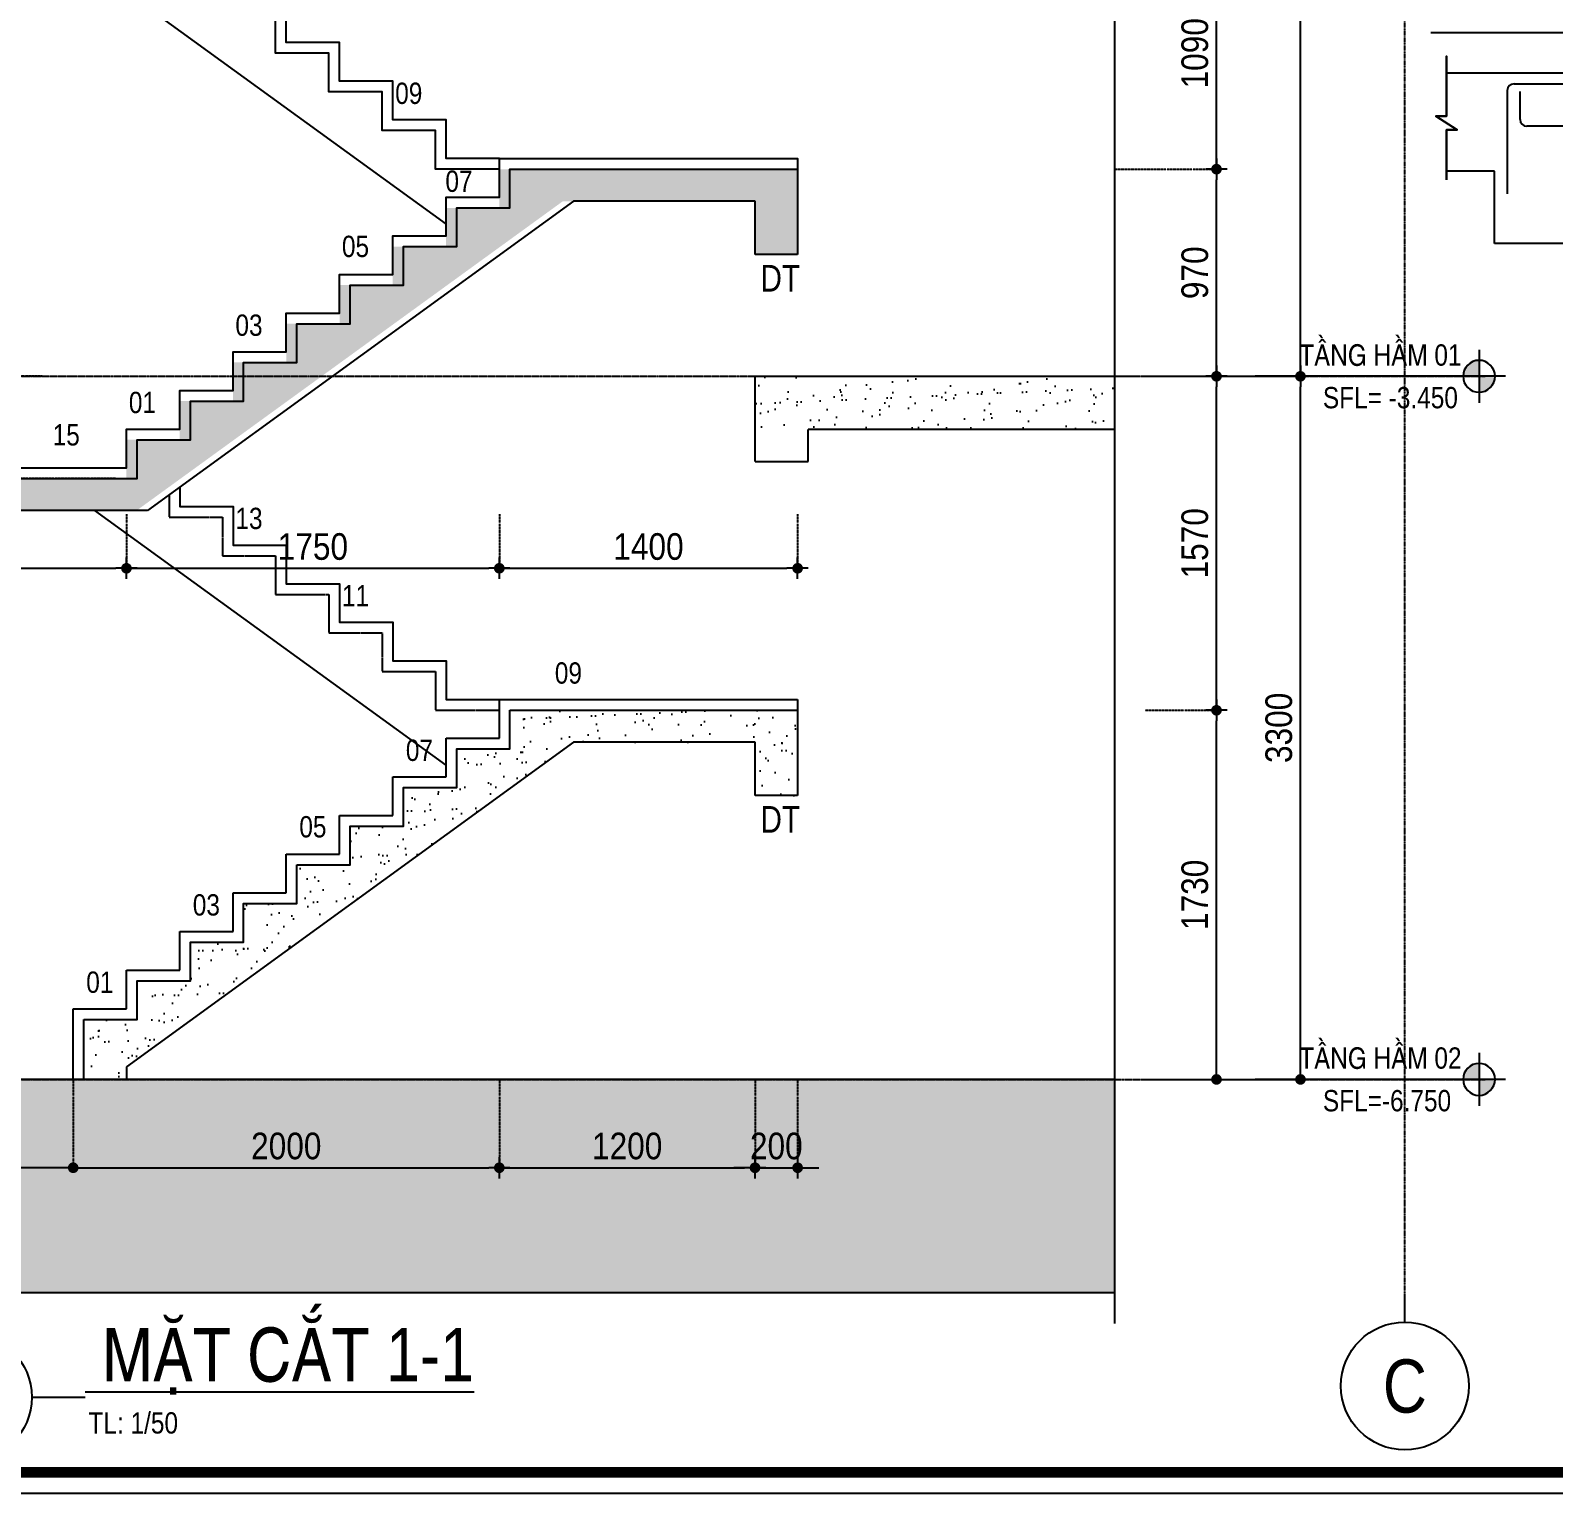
# Model space of a CAD drawing. Header units: millimetres. Extents: x 379264 to 1158416, y -283062 to 356890.
# Drawn here: x 668492 to 675640, y -30402 to -23535 of the extents above; entities that cross this region are included whole.
import ezdxf
from ezdxf.enums import TextEntityAlignment as Align

# ---------------------------------------------------------------- set-up
doc = ezdxf.new("R2010")
doc.units = ezdxf.units.MM
for name, pattern in [('BLOCK A - CHI TIET THANG 1$0$Grid A-F$0$Center101', [13, 10, -1, 1, -1]), ('CENTER', [2, 1.25, -0.25, 0.25, -0.25]), ('HIDDEN', [9.525, 6.35, -3.175]), ('HIDDEN5', [2.8375, 1.25, -1.5875])]:
    doc.linetypes.add(name, pattern=pattern)
for name, color, linetype in [('01PM. TEXT A', 3, 'Continuous'), ('02PM. TEXT B', 4, 'Continuous'), ('03PM. TEXT C', 1, 'Continuous'), ('04PM. THIN', 7, 'Continuous'), ('05PM. FRAME', 4, 'Continuous'), ('08PM. SSS X', 6, 'Continuous'), ('11PM. DIM', 2, 'Continuous'), ('12PM. GRID', 8, 'CENTER'), ('13PM. HATCH', 8, 'Continuous'), ('BLOCK A - CHI TIET THANG 1$0$Concrete Line', 6, 'Continuous'), ('BLOCK A - CHI TIET THANG 1$0$Ghi chu ban ve', 3, 'Continuous'), ('BLOCK A - CHI TIET THANG 1$0$Grid Line', 251, 'BLOCK A - CHI TIET THANG 1$0$Grid A-F$0$Center101'), ('BLOCK A - CHI TIET THANG 1$0$Ky hieu Truc', 1, 'Continuous'), ('BLOCK A - CHI TIET THANG 1$0$Number Step', 94, 'Continuous'), ('mb tang 1 TWA$0$Staircase', 30, 'Continuous')]:
    doc.layers.add(name, color=color, linetype=linetype)
doc.styles.add('[PMDC2013]STYLE', font='arial.ttf', dxfattribs={"width": 0.8})
doc.styles.add('arial', font='arial.ttf', dxfattribs={"width": 0.85})
doc.styles.add('BLOCK A - CHI TIET THANG 1$0$VNI-HelveC', font='VHELVCN_0.TTF')
doc.styles.add('BLOCK A - CHI TIET THANG 1$0$VNI-HelveCB', font='VHELVCB_0.TTF')
doc.dimstyles.new('RHE_50', dxfattribs={"dimscale": 50, "dimtxt": 2.5, "dimasz": 1, "dimexe": 0, "dimexo": 0, "dimgap": 0.75, "dimtad": 1, "dimdec": 0, "dimrnd": 10, "dimzin": 9, "dimdsep": 46, "dimtxsty": 'arial', "dimblk1": 'DOT', "dimblk2": 'DIMDOT', "dimsah": 1, "dimcen": 2, "dimdle": 3, "dimclre": 8, "dimclrt": 51, "dimadec": 0, "dimazin": 0, "dimtfac": 1, "dimtdec": 0, "dimtix": 1, "dimtmove": 2, "dimatfit": 3, "dimldrblk": 'DIMPIJL', "dimfxl": 1, "dimtvp": 1.8, "dimtolj": 1, "dimtzin": 0, "dimarcsym": 0})
pattern_1 = [(82.5, (823467.71, -230829.99), (-107.214405, 100.426047), [0, -115.824, 0, -129.54, 0, -123.825]), (52.5, (823467.7, -230830), (-56.70328, 247.41986), [0, -62.484, 0, -104.394, 0, -40.005]), (12.5, (823401.43, -230896.26), (167.48995, 168.099694), [0, -38.1, 0, -137.16, 0, -179.07]), (2.5, (823401.43, -230896.26), (114.68433, 209.26523), [0, -19.05, 0, -89.916, 0, -102.87])]

# ---------------------------------------------------------------- blocks, each defined once
blk = doc.blocks.new('CHG_XX_Khung ten')
blk.add_lwpolyline([(15, 579), (826, 579), (826, 15), (15, 15)], close=True)
at = {"color": 4, "linetype": 'Continuous', "const_width": 1}
blk.add_lwpolyline([(17, 577), (824, 577), (824, 17), (17, 17)], close=True, dxfattribs=at)
blk = doc.blocks.new('BLOCK A - CHI TIET THANG 1$0$HTT-Title')
at = {"lineweight": -2}
blk.add_line((6, 0), (11, 0), dxfattribs=at)
at = {"linetype": 'ByBlock', "lineweight": -2}
blk.add_circle((0, 0), 6, dxfattribs=at)
at = {"linetype": 'ByBlock', "lineweight": -2, "style": 'BLOCK A - CHI TIET THANG 1$0$VNI-HelveCB'}
blk.add_attdef('DWG.NAME', text='', height=5, dxfattribs=at).set_placement((11, 0), align=Align.BOTTOM_LEFT)
blk.add_attdef('NUMBER', text='', height=5, dxfattribs=at).set_placement((0, 0), align=Align.MIDDLE_CENTER)
at = {"linetype": 'ByBlock', "lineweight": -2, "style": 'BLOCK A - CHI TIET THANG 1$0$VNI-HelveC'}
blk.add_attdef('SCALE', text='', height=2, dxfattribs=at).set_placement((11.32, -1.41), align=Align.TOP_LEFT)
blk = doc.blocks.new('BLOCK A - CHI TIET THANG 1$0$Number Step')
at = {"color": 0, "linetype": 'ByBlock', "lineweight": -2, "style": 'BLOCK A - CHI TIET THANG 1$0$VNI-HelveCB'}
blk.add_attdef('TEXT', text='', height=2, dxfattribs=at).set_placement((0, 0), align=Align.MIDDLE)
blk = doc.blocks.new('_Dot')
at = {"color": 0, "linetype": 'ByBlock', "lineweight": -2}
blk.add_line((-0.5, 0), (-1, 0), dxfattribs=at)
at = {"color": 0, "linetype": 'ByBlock', "const_width": 0.5}
blk.add_lwpolyline([(-0.25, 0, 1), (0.25, 0, 1)], format="xyb", close=True, dxfattribs=at)
blk = doc.blocks.new('DIMDOT')
for p, q in [((1, 0), (-1, 0)), ((0, -1), (0, 1))]:
    blk.add_line(p, q)
at = {"const_width": 0.5}
blk.add_lwpolyline([(-0.25, 0, 1), (0.25, 0, 1)], format="xyb", close=True, dxfattribs=at)
blk = doc.blocks.new('*D306')
at = {"layer": '11PM. DIM', "color": 8, "linetype": 'HIDDEN5', "lineweight": -2, "transparency": 16777216}
for p, q in [((673817.1, -25158.6), (674452.5, -25158.6)), ((673817.1, -28458.6), (674452.5, -28458.6))]:
    blk.add_line(p, q, dxfattribs=at)
at = {"layer": '11PM. DIM', "color": 0, "lineweight": -2, "transparency": 16777216}
blk.add_line((674452.5, -28408.6), (674452.5, -25208.6), dxfattribs=at)
at = {"layer": 'Defpoints', "color": 0, "transparency": 16777216}
for p in [(673817.1, -25158.6), (674452.5, -25158.6), (673817.1, -28458.6)]:
    blk.add_point(p, dxfattribs=at)
at = {"layer": '11PM. DIM', "color": 0, "lineweight": -2, "transparency": 16777216, "xscale": 50, "yscale": 50, "zscale": 50}
for name, p, rotation in [('DIMDOT', (674452.5, -25158.6), 90), ('_Dot', (674452.5, -28458.6), 270)]:
    blk.add_blockref(name, p, dxfattribs=dict(at, rotation=rotation))
at = {"layer": '11PM. DIM', "color": 51, "transparency": 16777216, "insert": (674351.2, -26808.6), "char_height": 125, "attachment_point": 5, "rotation": 90, "style": 'arial'}
blk.add_mtext('\\A1;3300', dxfattribs=at)
blk = doc.blocks.new('DIMPIJL')
at = {"linetype": 'ByBlock'}
blk.add_solid([(-2.5, 0.42), (-2.5, -0.42), (0, 0)], dxfattribs=at)
blk = doc.blocks.new('*D311')
at = {"layer": '11PM. DIM', "color": 8, "linetype": 'HIDDEN5', "lineweight": -2, "transparency": 16777216}
for p, q in [((673580.5, -23098.2), (674058.4, -23098.2)), ((673580.5, -24186.6), (674058.4, -24186.6))]:
    blk.add_line(p, q, dxfattribs=at)
at = {"layer": '11PM. DIM', "color": 0, "lineweight": -2, "transparency": 16777216}
blk.add_line((674058.4, -24136.6), (674058.4, -23148.2), dxfattribs=at)
at = {"layer": 'Defpoints', "color": 0, "transparency": 16777216}
for p in [(673580.5, -23098.2), (674058.4, -23098.2), (673580.5, -24186.6)]:
    blk.add_point(p, dxfattribs=at)
at = {"layer": '11PM. DIM', "color": 0, "lineweight": -2, "transparency": 16777216, "xscale": 50, "yscale": 50, "zscale": 50}
for name, p, rotation in [('DIMDOT', (674058.4, -23098.2), 90), ('_Dot', (674058.4, -24186.6), 270)]:
    blk.add_blockref(name, p, dxfattribs=dict(at, rotation=rotation))
at = {"layer": '11PM. DIM', "color": 51, "transparency": 16777216, "insert": (673957.1, -23642.4), "char_height": 125, "attachment_point": 5, "rotation": 90, "style": 'arial'}
blk.add_mtext('\\A1;1090', dxfattribs=at)
blk = doc.blocks.new('*D312')
at = {"layer": '11PM. DIM', "color": 8, "linetype": 'HIDDEN5', "lineweight": -2, "transparency": 16777216}
for p, q in [((673580.5, -20508.6), (674452.5, -20508.6)), ((673580.5, -25158.6), (674452.5, -25158.6))]:
    blk.add_line(p, q, dxfattribs=at)
at = {"layer": '11PM. DIM', "color": 0, "lineweight": -2, "transparency": 16777216}
blk.add_line((674452.5, -25108.6), (674452.5, -20558.6), dxfattribs=at)
at = {"layer": 'Defpoints', "color": 0, "transparency": 16777216}
for p in [(673580.5, -20508.6), (674452.5, -20508.6), (673580.5, -25158.6)]:
    blk.add_point(p, dxfattribs=at)
at = {"layer": '11PM. DIM', "color": 0, "lineweight": -2, "transparency": 16777216, "xscale": 50, "yscale": 50, "zscale": 50}
for name, p, rotation in [('DIMDOT', (674452.5, -20508.6), 90), ('_Dot', (674452.5, -25158.6), 270)]:
    blk.add_blockref(name, p, dxfattribs=dict(at, rotation=rotation))
at = {"layer": '11PM. DIM', "color": 51, "transparency": 16777216, "insert": (674351.2, -22833.6), "char_height": 125, "attachment_point": 5, "rotation": 90, "style": 'arial'}
blk.add_mtext('\\A1;4650', dxfattribs=at)
blk = doc.blocks.new('*D313')
at = {"layer": '11PM. DIM', "color": 8, "linetype": 'HIDDEN5', "lineweight": -2, "transparency": 16777216}
for p, q in [((673723, -26726.1), (674058.4, -26726.1)), ((673723, -28458.6), (674058.4, -28458.6))]:
    blk.add_line(p, q, dxfattribs=at)
at = {"layer": '11PM. DIM', "color": 0, "lineweight": -2, "transparency": 16777216}
blk.add_line((674058.4, -28408.6), (674058.4, -26776.1), dxfattribs=at)
at = {"layer": 'Defpoints', "color": 0, "transparency": 16777216}
for p in [(673723, -26726.1), (674058.4, -26726.1), (673723, -28458.6)]:
    blk.add_point(p, dxfattribs=at)
at = {"layer": '11PM. DIM', "color": 0, "lineweight": -2, "transparency": 16777216, "xscale": 50, "yscale": 50, "zscale": 50}
for name, p, rotation in [('DIMDOT', (674058.4, -26726.1), 90), ('_Dot', (674058.4, -28458.6), 270)]:
    blk.add_blockref(name, p, dxfattribs=dict(at, rotation=rotation))
at = {"layer": '11PM. DIM', "color": 51, "transparency": 16777216, "insert": (673957.1, -27592.4), "char_height": 125, "attachment_point": 5, "rotation": 90, "style": 'arial'}
blk.add_mtext('\\A1;1730', dxfattribs=at)
blk = doc.blocks.new('*D314')
at = {"layer": '11PM. DIM', "color": 8, "linetype": 'HIDDEN5', "lineweight": -2, "transparency": 16777216}
for p, q in [((673723, -25158.6), (674058.4, -25158.6)), ((673723, -26726.1), (674058.4, -26726.1))]:
    blk.add_line(p, q, dxfattribs=at)
at = {"layer": '11PM. DIM', "color": 0, "lineweight": -2, "transparency": 16777216}
blk.add_line((674058.4, -26676.1), (674058.4, -25208.6), dxfattribs=at)
at = {"layer": 'Defpoints', "color": 0, "transparency": 16777216}
for p in [(673723, -25158.6), (674058.4, -25158.6), (673723, -26726.1)]:
    blk.add_point(p, dxfattribs=at)
at = {"layer": '11PM. DIM', "color": 0, "lineweight": -2, "transparency": 16777216, "xscale": 50, "yscale": 50, "zscale": 50}
for name, p, rotation in [('DIMDOT', (674058.4, -25158.6), 90), ('_Dot', (674058.4, -26726.1), 270)]:
    blk.add_blockref(name, p, dxfattribs=dict(at, rotation=rotation))
at = {"layer": '11PM. DIM', "color": 51, "transparency": 16777216, "insert": (673957.1, -25942.4), "char_height": 125, "attachment_point": 5, "rotation": 90, "style": 'arial'}
blk.add_mtext('\\A1;1570', dxfattribs=at)
blk = doc.blocks.new('BLOCK A - CHI TIET THANG 1$0$Level')
at = {"linetype": 'ByBlock'}
h = blk.add_hatch(color=0, dxfattribs=at)
h.paths.add_polyline_path([(0, 1.5), (0, 0), (1.5, 0, 0.414214)])
h.paths.add_polyline_path([(0, 0), (-1.5, 0, 0.414214), (0, -1.5)])
at = {"color": 0, "linetype": 'ByBlock'}
for p, q in [((0, 2.5), (0, -2.5)), ((-2.5, 0), (21, 0))]:
    blk.add_line(p, q, dxfattribs=at)
blk.add_circle((0, 0), 1.5, dxfattribs=at)
at = {"color": 0, "linetype": 'ByBlock', "lineweight": -2, "style": 'BLOCK A - CHI TIET THANG 1$0$VNI-HelveC'}
for tag, p in [('FLOOR', (2.5, 1)), ('LEVEL', (2.5, -3))]:
    blk.add_attdef(tag, p, '', height=2, dxfattribs=at)
blk = doc.blocks.new('*D329')
at = {"layer": '11PM. DIM', "color": 8, "linetype": 'HIDDEN5', "lineweight": -2, "transparency": 16777216}
for p, q in [((673580.5, -24186.6), (674058.4, -24186.6)), ((673580.5, -25158.6), (674058.4, -25158.6))]:
    blk.add_line(p, q, dxfattribs=at)
at = {"layer": '11PM. DIM', "color": 0, "lineweight": -2, "transparency": 16777216}
blk.add_line((674058.4, -25108.6), (674058.4, -24236.6), dxfattribs=at)
at = {"layer": 'Defpoints', "color": 0, "transparency": 16777216}
for p in [(673580.5, -24186.6), (674058.4, -24186.6), (673580.5, -25158.6)]:
    blk.add_point(p, dxfattribs=at)
at = {"layer": '11PM. DIM', "color": 0, "lineweight": -2, "transparency": 16777216, "xscale": 50, "yscale": 50, "zscale": 50}
for name, p, rotation in [('DIMDOT', (674058.4, -24186.6), 90), ('_Dot', (674058.4, -25158.6), 270)]:
    blk.add_blockref(name, p, dxfattribs=dict(at, rotation=rotation))
at = {"layer": '11PM. DIM', "color": 51, "transparency": 16777216, "insert": (673957.1, -24672.6), "char_height": 125, "attachment_point": 5, "rotation": 90, "style": 'arial'}
blk.add_mtext('\\A1;970', dxfattribs=at)
blk = doc.blocks.new('*D396')
at = {"layer": '11PM. DIM', "color": 8, "linetype": 'HIDDEN5', "lineweight": -2, "transparency": 16777216}
for p, q in [((668692.5, -28458.6), (668692.5, -28873.2)), ((670692.5, -28458.6), (670692.5, -28873.2))]:
    blk.add_line(p, q, dxfattribs=at)
at = {"layer": '11PM. DIM', "color": 0, "lineweight": -2, "transparency": 16777216}
blk.add_line((668742.5, -28873.2), (670642.5, -28873.2), dxfattribs=at)
at = {"layer": 'Defpoints', "color": 0, "transparency": 16777216}
for p in [(668692.5, -28458.6), (670692.5, -28458.6), (670692.5, -28873.2)]:
    blk.add_point(p, dxfattribs=at)
at = {"layer": '11PM. DIM', "color": 0, "lineweight": -2, "transparency": 16777216, "xscale": 50, "yscale": 50, "zscale": 50, "rotation": 180}
blk.add_blockref('_Dot', (668692.5, -28873.2), dxfattribs=at)
at = {"layer": '11PM. DIM', "color": 0, "lineweight": -2, "transparency": 16777216, "xscale": 50, "yscale": 50, "zscale": 50}
blk.add_blockref('DIMDOT', (670692.5, -28873.2), dxfattribs=at)
at = {"layer": '11PM. DIM', "color": 51, "transparency": 16777216, "insert": (669692.5, -28771.9), "char_height": 125, "attachment_point": 5, "style": 'arial'}
blk.add_mtext('\\A1;2000', dxfattribs=at)
blk = doc.blocks.new('*D397')
at = {"layer": '11PM. DIM', "color": 8, "linetype": 'HIDDEN5', "lineweight": -2, "transparency": 16777216}
for p, q in [((670692.5, -28458.6), (670692.5, -28873.2)), ((671892.5, -28458.6), (671892.5, -28873.2))]:
    blk.add_line(p, q, dxfattribs=at)
at = {"layer": '11PM. DIM', "color": 0, "lineweight": -2, "transparency": 16777216}
blk.add_line((670742.5, -28873.2), (671842.5, -28873.2), dxfattribs=at)
at = {"layer": 'Defpoints', "color": 0, "transparency": 16777216}
for p in [(670692.5, -28458.6), (671892.5, -28458.6), (671892.5, -28873.2)]:
    blk.add_point(p, dxfattribs=at)
at = {"layer": '11PM. DIM', "color": 0, "lineweight": -2, "transparency": 16777216, "xscale": 50, "yscale": 50, "zscale": 50, "rotation": 180}
blk.add_blockref('_Dot', (670692.5, -28873.2), dxfattribs=at)
at = {"layer": '11PM. DIM', "color": 0, "lineweight": -2, "transparency": 16777216, "xscale": 50, "yscale": 50, "zscale": 50}
blk.add_blockref('DIMDOT', (671892.5, -28873.2), dxfattribs=at)
at = {"layer": '11PM. DIM', "color": 51, "transparency": 16777216, "insert": (671292.5, -28771.9), "char_height": 125, "attachment_point": 5, "style": 'arial'}
blk.add_mtext('\\A1;1200', dxfattribs=at)
blk = doc.blocks.new('*D398')
at = {"layer": '11PM. DIM', "color": 8, "linetype": 'HIDDEN5', "lineweight": -2, "transparency": 16777216}
for p, q in [((664492.5, -28458.6), (664492.5, -28873.2)), ((668692.5, -28458.6), (668692.5, -28873.2))]:
    blk.add_line(p, q, dxfattribs=at)
at = {"layer": '11PM. DIM', "color": 0, "lineweight": -2, "transparency": 16777216}
blk.add_line((668642.5, -28873.2), (664542.5, -28873.2), dxfattribs=at)
at = {"layer": 'Defpoints', "color": 0, "transparency": 16777216}
for p in [(664492.5, -28458.6), (668692.5, -28458.6), (664492.5, -28873.2)]:
    blk.add_point(p, dxfattribs=at)
at = {"layer": '11PM. DIM', "color": 0, "lineweight": -2, "transparency": 16777216, "xscale": 50, "yscale": 50, "zscale": 50, "rotation": 180}
blk.add_blockref('DIMDOT', (664492.5, -28873.2), dxfattribs=at)
at = {"layer": '11PM. DIM', "color": 0, "lineweight": -2, "transparency": 16777216, "xscale": 50, "yscale": 50, "zscale": 50}
blk.add_blockref('_Dot', (668692.5, -28873.2), dxfattribs=at)
at = {"layer": '11PM. DIM', "color": 51, "transparency": 16777216, "insert": (666592.5, -28771.9), "char_height": 125, "attachment_point": 5, "style": 'arial'}
blk.add_mtext('\\A1;4200', dxfattribs=at)
blk = doc.blocks.new('*D400')
at = {"layer": '11PM. DIM', "color": 8, "linetype": 'HIDDEN5', "lineweight": -2, "transparency": 16777216}
for p, q in [((667542.5, -25806.1), (667542.5, -26059.7)), ((668942.5, -25806.1), (668942.5, -26059.7))]:
    blk.add_line(p, q, dxfattribs=at)
at = {"layer": '11PM. DIM', "color": 0, "lineweight": -2, "transparency": 16777216}
blk.add_line((667592.5, -26059.7), (668892.5, -26059.7), dxfattribs=at)
at = {"layer": 'Defpoints', "color": 0, "transparency": 16777216}
for p in [(667542.5, -25806.1), (668942.5, -25806.1), (668942.5, -26059.7)]:
    blk.add_point(p, dxfattribs=at)
at = {"layer": '11PM. DIM', "color": 0, "lineweight": -2, "transparency": 16777216, "xscale": 50, "yscale": 50, "zscale": 50}
blk.add_blockref('DIMDOT', (668942.5, -26059.7), dxfattribs=at)
at = {"layer": '11PM. DIM', "color": 0, "lineweight": -2, "transparency": 16777216, "xscale": 50, "yscale": 50, "zscale": 50, "rotation": 180}
blk.add_blockref('_Dot', (667542.5, -26059.7), dxfattribs=at)
at = {"layer": '11PM. DIM', "color": 51, "transparency": 16777216, "insert": (668242.5, -25958.3), "char_height": 125, "attachment_point": 5, "style": 'arial'}
blk.add_mtext('\\A1;1400', dxfattribs=at)
blk = doc.blocks.new('*D401')
at = {"layer": '11PM. DIM', "color": 8, "linetype": 'HIDDEN5', "lineweight": -2, "transparency": 16777216}
for p, q in [((668942.5, -25806.1), (668942.5, -26059.7)), ((670692.5, -25806.1), (670692.5, -26059.7))]:
    blk.add_line(p, q, dxfattribs=at)
at = {"layer": '11PM. DIM', "color": 0, "lineweight": -2, "transparency": 16777216}
blk.add_line((668992.5, -26059.7), (670642.5, -26059.7), dxfattribs=at)
at = {"layer": 'Defpoints', "color": 0, "transparency": 16777216}
for p in [(668942.5, -25806.1), (670692.5, -25806.1), (670692.5, -26059.7)]:
    blk.add_point(p, dxfattribs=at)
at = {"layer": '11PM. DIM', "color": 0, "lineweight": -2, "transparency": 16777216, "xscale": 50, "yscale": 50, "zscale": 50}
blk.add_blockref('DIMDOT', (670692.5, -26059.7), dxfattribs=at)
at = {"layer": '11PM. DIM', "color": 0, "lineweight": -2, "transparency": 16777216, "xscale": 50, "yscale": 50, "zscale": 50, "rotation": 180}
blk.add_blockref('_Dot', (668942.5, -26059.7), dxfattribs=at)
at = {"layer": '11PM. DIM', "color": 51, "transparency": 16777216, "insert": (669817.5, -25958.3), "char_height": 125, "attachment_point": 5, "style": 'arial'}
blk.add_mtext('\\A1;1750', dxfattribs=at)
blk = doc.blocks.new('*D402')
at = {"layer": '11PM. DIM', "color": 8, "linetype": 'HIDDEN5', "lineweight": -2, "transparency": 16777216}
for p, q in [((670692.5, -25806.1), (670692.5, -26059.7)), ((672092.5, -25806.1), (672092.5, -26059.7))]:
    blk.add_line(p, q, dxfattribs=at)
at = {"layer": '11PM. DIM', "color": 0, "lineweight": -2, "transparency": 16777216}
blk.add_line((670742.5, -26059.7), (672042.5, -26059.7), dxfattribs=at)
at = {"layer": 'Defpoints', "color": 0, "transparency": 16777216}
for p in [(670692.5, -25806.1), (672092.5, -25806.1), (672092.5, -26059.7)]:
    blk.add_point(p, dxfattribs=at)
at = {"layer": '11PM. DIM', "color": 0, "lineweight": -2, "transparency": 16777216, "xscale": 50, "yscale": 50, "zscale": 50}
blk.add_blockref('DIMDOT', (672092.5, -26059.7), dxfattribs=at)
at = {"layer": '11PM. DIM', "color": 0, "lineweight": -2, "transparency": 16777216, "xscale": 50, "yscale": 50, "zscale": 50, "rotation": 180}
blk.add_blockref('_Dot', (670692.5, -26059.7), dxfattribs=at)
at = {"layer": '11PM. DIM', "color": 51, "transparency": 16777216, "insert": (671392.5, -25958.3), "char_height": 125, "attachment_point": 5, "style": 'arial'}
blk.add_mtext('\\A1;1400', dxfattribs=at)
blk = doc.blocks.new('*U1034')
at = {"layer": '04PM. THIN'}
for p, q in [((0, 0), (0, 950)), ((-300, 475), (2100, 475)), ((0, 150), (300, 150)), ((300, 150), (0, 0))]:
    blk.add_line(p, q, dxfattribs=at)
at = {"layer": '04PM. THIN', "linetype": 'ByBlock'}
blk.add_line((-475, 0), (475, 0), dxfattribs=at)
at = {"layer": '04PM. THIN'}
blk.add_solid([(0, 0), (0, 150), (-300, 150)], dxfattribs=at)
blk = doc.blocks.new('A$C77DB674E')
at = {"layer": '04PM. THIN'}
blk.add_lwpolyline([(-1815.6, 747.8), (-1815.6, 747.8), (-1815.6, 1331), (-1688.3, 1332), (-1939, 1491.7), (-1815.6, 1491.7), (-1815.6, 2197.8), (-1815.6, 2197.8), (-1815.6, 1491.4), (-1939, 1491.7), (-1688.3, 1332), (-1815.6, 1331.5)], close=True, dxfattribs=at)
at = {"layer": '05PM. FRAME', "ltscale": 0.25}
for p, q in [((0, 1997.9), (-1815.6, 1997.9)), ((-1252.7, 0), (-1252.7, 847.9)), ((0, 0), (-1252.7, 0))]:
    blk.add_line(p, q, dxfattribs=at)
blk.add_lwpolyline([(-1252.7, 847.9), (-1815.6, 847.9)], dxfattribs=at)
at = {"layer": '08PM. SSS X', "ltscale": 400}
for p, q in [((-1102.7, 1792.7), (-1102.7, 579.9)), ((-1022.7, 1872.7), (6599, 1874.6)), ((-952.7, 1454.3), (-952.7, 1783.9)), ((6113.2, 1374.3), (-872.7, 1374.3))]:
    blk.add_line(p, q, dxfattribs=at)
for centre, start, end in [((-1022.7, 1792.7), 90.01477, 180), ((-872.7, 1454.3), 180, 270)]:
    blk.add_arc(centre, 80, start, end, dxfattribs=at)
at = {"layer": '02PM. TEXT B', "ltscale": 500, "xscale": -1}
blk.add_blockref('*U1034', (99.9, 1997.9), dxfattribs=at)
blk = doc.blocks.new('*D420')
at = {"layer": '11PM. DIM', "color": 8, "linetype": 'HIDDEN5', "lineweight": -2, "transparency": 16777216}
for p, q in [((668547, -25158.6), (668216.4, -25158.6)), ((668896.2, -25637.7), (668216.4, -25637.7))]:
    blk.add_line(p, q, dxfattribs=at)
at = {"layer": '11PM. DIM', "color": 0, "lineweight": -2, "transparency": 16777216}
blk.add_line((668216.4, -25208.6), (668216.4, -25587.7), dxfattribs=at)
at = {"layer": 'Defpoints', "color": 0, "transparency": 16777216}
for p in [(668547, -25158.6), (668216.4, -25637.7), (668896.2, -25637.7)]:
    blk.add_point(p, dxfattribs=at)
at = {"layer": '11PM. DIM', "color": 0, "lineweight": -2, "transparency": 16777216, "xscale": 50, "yscale": 50, "zscale": 50}
for name, p, rotation in [('_Dot', (668216.4, -25158.6), 90), ('DIMDOT', (668216.4, -25637.7), 270)]:
    blk.add_blockref(name, p, dxfattribs=dict(at, rotation=rotation))
at = {"layer": '11PM. DIM', "color": 51, "transparency": 16777216, "insert": (668115.1, -25398.2), "char_height": 125, "attachment_point": 5, "rotation": 90, "style": 'arial'}
blk.add_mtext('\\A1;480', dxfattribs=at)
blk = doc.blocks.new('*D455')
at = {"layer": '11PM. DIM', "color": 8, "linetype": 'HIDDEN5', "lineweight": -2, "transparency": 16777216}
for p, q in [((671892.5, -28458.6), (671892.5, -28873.2)), ((672092.5, -28458.6), (672092.5, -28873.2))]:
    blk.add_line(p, q, dxfattribs=at)
at = {"layer": '11PM. DIM', "color": 0, "lineweight": -2, "transparency": 16777216}
for p, q in [((671842.5, -28873.2), (671792.5, -28873.2)), ((671892.5, -28873.2), (672092.5, -28873.2)), ((672142.5, -28873.2), (672192.5, -28873.2))]:
    blk.add_line(p, q, dxfattribs=at)
at = {"layer": 'Defpoints', "color": 0, "transparency": 16777216}
for p in [(671892.5, -28458.6), (672092.5, -28458.6), (672092.5, -28873.2)]:
    blk.add_point(p, dxfattribs=at)
at = {"layer": '11PM. DIM', "color": 0, "lineweight": -2, "transparency": 16777216, "xscale": 50, "yscale": 50, "zscale": 50}
blk.add_blockref('_Dot', (671892.5, -28873.2), dxfattribs=at)
at = {"layer": '11PM. DIM', "color": 0, "lineweight": -2, "transparency": 16777216, "xscale": 50, "yscale": 50, "zscale": 50, "rotation": 180}
blk.add_blockref('DIMDOT', (672092.5, -28873.2), dxfattribs=at)
at = {"layer": '11PM. DIM', "color": 51, "transparency": 16777216, "insert": (671992.5, -28771.9), "char_height": 125, "attachment_point": 5, "style": 'arial'}
blk.add_mtext('\\A1;200', dxfattribs=at)
blk = doc.blocks.new('BLOCK A - CHI TIET THANG 1$0$HTT-Grid')
at = {"layer": '05PM. FRAME', "linetype": 'ByBlock', "lineweight": -2}
blk.add_line((0, -2.5), (0, 0), dxfattribs=at)
blk.add_circle((0, -8.5), 6, dxfattribs=at)
at = {"layer": '03PM. TEXT C', "linetype": 'ByBlock', "lineweight": -2, "style": '[PMDC2013]STYLE', "width": 0.8}
blk.add_attdef('GRID', text='', height=5, dxfattribs=at).set_placement((0, -8.5), align=Align.MIDDLE)

msp = doc.modelspace()

# ---------------------------------------------------------------- block references
at = {"layer": '04PM. THIN', "xscale": 50, "yscale": 50, "zscale": 50}
msp.add_blockref('CHG_XX_Khung ten', (651829.92, -31152.33), dxfattribs=at)

# ---------------------------------------------------------------- next in the draw order: hatches: boundary and pattern name
at = {"layer": '13PM. HATCH'}
h = msp.add_hatch(dxfattribs=at)
h.set_pattern_fill('AR-SAND', color=256, scale=3, angle=45, style=0)
h.set_pattern_definition(pattern_1)
h.paths.add_polyline_path([(670990.64, -24336.95), (671892.5, -24336.95), (671892.5, -24586.55), (672092.5, -24586.55), (672092.5, -24186.55), (671892.5, -24186.55), (670692.5, -24186.55), (670692.5, -24367.95), (670442.5, -24367.95), (670442.5, -24549.34), (670192.5, -24549.34), (670192.5, -24730.74), (669942.5, -24730.74), (669942.5, -24912.13), (669692.5, -24912.13), (669692.5, -25093.53), (669442.5, -25093.53), (669442.5, -25274.92), (669192.5, -25274.92), (669192.5, -25456.32), (668942.5, -25456.32), (668942.5, -25637.71), (667542.5, -25637.71), (667542.5, -25456.32), (667292.5, -25456.32), (667292.5, -25274.92), (667042.5, -25274.92), (667042.5, -25158.64), (665942.5, -25158.64), (665062.76, -25158.64), (665062.76, -25408.64), (665742.5, -25408.64), (665842.8, -25408.64), (666742.5, -25408.64), (666742.5, -25558.64), (667117.73, -25558.64), (667443.82, -25787.71), (668991.18, -25787.71)])
h = msp.add_hatch(dxfattribs=at)
h.set_pattern_fill('AR-SAND', color=256, scale=3, angle=45, style=0)
h.set_pattern_definition(pattern_1)
h.paths.add_polyline_path([(673580.54, -25408.64), (673580.54, -25158.64), (671892.5, -25158.64), (671892.5, -25408.64)])
h = msp.add_hatch(dxfattribs=at)
h.set_pattern_fill('AR-SAND', color=256, scale=3, angle=45, style=0)
h.set_pattern_definition([(82.5, (823517.71, -230829.99), (-107.214405, 100.426047), [0, -115.824, 0, -129.54, 0, -123.825]), (52.5, (823517.7, -230830), (-56.70328, 247.41986), [0, -62.484, 0, -104.394, 0, -40.005]), (12.5, (823451.43, -230896.26), (167.48995, 168.099694), [0, -38.1, 0, -137.16, 0, -179.07]), (2.5, (823451.43, -230896.26), (114.68433, 209.26523), [0, -19.05, 0, -89.916, 0, -102.87])])
h.paths.add_polyline_path([(668942.5, -28398.85), (671040.64, -26876.48), (671942.5, -26876.48), (671942.5, -26726.09), (670742.5, -26726.09), (670742.5, -26907.48), (670492.5, -26907.48), (670492.5, -27088.88), (670242.5, -27088.88), (670242.5, -27270.27), (669992.5, -27270.27), (669992.5, -27451.67), (669742.5, -27451.67), (669742.5, -27633.06), (669492.5, -27633.06), (669492.5, -27814.46), (669242.5, -27814.46), (669242.5, -27995.85), (668992.5, -27995.85), (668992.5, -28177.25), (668742.5, -28177.25), (668742.5, -28458.64), (668942.5, -28458.64)])
h = msp.add_hatch(dxfattribs=at)
h.set_pattern_fill('AR-SAND', color=256, scale=3, angle=45, style=0)
h.set_pattern_definition(pattern_1)
h.paths.add_polyline_path([(671892.5, -26726.09), (671892.5, -27126.09), (672092.5, -27126.09), (672092.5, -26726.09)])
h = msp.add_hatch(dxfattribs=at)
h.set_pattern_fill('AR-SAND', color=256, scale=3, angle=45, style=0)
h.set_pattern_definition(pattern_1)
h.paths.add_polyline_path([(673580.54, -28458.64), (665062.76, -28458.64), (665062.76, -29458.64), (673580.54, -29458.64)])

# ---------------------------------------------------------------- next in the draw order: linework, layer by layer
at = {"layer": '12PM. GRID', "ltscale": 3}
msp.add_line((674942.5, -29472.52), (674942.5, -5867.99), dxfattribs=at)
at = {"layer": '13PM. HATCH'}
for p, q in [((670442.5, -26983.97), (668793.81, -25787.71)), ((670692.5, -26857.48), (670692.5, -26676.09)), ((670692.5, -26676.09), (672092.5, -26676.09)), ((672092.5, -26676.09), (672092.5, -26726.09)), ((670442.5, -27038.88), (670442.5, -26857.48)), ((670442.5, -26857.48), (670692.5, -26857.48)), ((670192.5, -27220.27), (670192.5, -27038.88)), ((670192.5, -27038.88), (670442.5, -27038.88)), ((669942.5, -27401.67), (669942.5, -27220.27)), ((669942.5, -27220.27), (670192.5, -27220.27)), ((669692.5, -27583.06), (669692.5, -27401.67)), ((669692.5, -27401.67), (669942.5, -27401.67)), ((669442.5, -27764.46), (669442.5, -27583.06)), ((669442.5, -27583.06), (669692.5, -27583.06)), ((669192.5, -27945.85), (669192.5, -27764.46)), ((669192.5, -27764.46), (669442.5, -27764.46)), ((668942.5, -28127.25), (668942.5, -27945.85)), ((668942.5, -27945.85), (669192.5, -27945.85)), ((668692.5, -28458.64), (668692.5, -28127.25)), ((668692.5, -28127.25), (668942.5, -28127.25))]:
    msp.add_line(p, q, dxfattribs=at)
for points in [[(670692.5, -24186.55), (670392.5, -24186.55), (670392.5, -24005.16), (670142.5, -24005.16), (670142.5, -23823.76), (669892.5, -23823.76), (669892.5, -23642.37), (669642.5, -23642.37), (669642.5, -23460.97), (669392.5, -23460.97), (669392.5, -23279.57), (669142.5, -23279.57), (669142.5, -23138.39)], [(670692.5, -24136.55), (670442.5, -24136.55), (670442.5, -23955.16), (670192.5, -23955.16), (670192.5, -23773.76), (669942.5, -23773.76), (669942.5, -23592.37), (669692.5, -23592.37), (669692.5, -23410.97), (669442.5, -23410.97), (669442.5, -23229.57), (669192.5, -23229.57), (669192.5, -23102.11)], [(668741.18, -23248.18), (668793.81, -23248.18), (670442.5, -24444.43)], [(667542.5, -25587.71), (668942.5, -25587.71), (668942.5, -25406.32), (669192.5, -25406.32), (669192.5, -25224.92), (669442.5, -25224.92), (669442.5, -25043.53), (669692.5, -25043.53), (669692.5, -24862.13), (669942.5, -24862.13), (669942.5, -24680.74), (670192.5, -24680.74), (670192.5, -24499.34), (670442.5, -24499.34), (670442.5, -24317.95), (670692.5, -24317.95), (670692.5, -24136.55), (672092.5, -24136.55), (672092.5, -24186.55)], [(669192.5, -25677.92), (669192.5, -25769.11), (669442.5, -25769.11), (669442.5, -25950.5), (669692.5, -25950.5), (669692.5, -26131.9), (669942.5, -26131.9), (669942.5, -26313.3), (670192.5, -26313.3), (670192.5, -26494.69), (670442.5, -26494.69), (670442.5, -26676.09), (670692.5, -26676.09)]]:
    msp.add_lwpolyline(points, dxfattribs=at)
at = {"layer": '13PM. HATCH', "linetype": 'HIDDEN', "ltscale": 0.5}
msp.add_lwpolyline([(669142.5, -25714.2), (669142.5, -25819.11), (669392.5, -25819.11), (669392.5, -26000.5), (669642.5, -26000.5), (669642.5, -26181.9), (669892.5, -26181.9), (669892.5, -26363.3), (670142.5, -26363.3), (670142.5, -26544.69), (670392.5, -26544.69), (670392.5, -26726.09), (670692.5, -26726.09)], dxfattribs=at)
at = {"layer": 'BLOCK A - CHI TIET THANG 1$0$Concrete Line', "color": 6}
for p, q in [((671892.5, -24186.55), (672092.5, -24186.55)), ((672092.5, -24186.55), (672092.5, -24586.55)), ((671040.64, -24336.95), (669041.18, -25787.71)), ((671892.5, -24336.95), (671040.64, -24336.95)), ((671892.5, -24586.55), (671892.5, -24336.95)), ((672092.5, -24586.55), (671892.5, -24586.55)), ((671892.5, -25558.64), (671892.5, -25408.64)), ((672142.5, -25558.64), (672142.5, -25408.64)), ((669041.18, -25787.71), (667443.82, -25787.71)), ((670742.5, -26726.09), (671892.5, -26726.09)), ((671892.5, -26726.09), (672092.5, -26726.09)), ((672092.5, -26726.09), (672092.5, -27126.09)), ((671040.64, -26876.48), (668942.5, -28398.85)), ((671892.5, -26876.48), (671040.64, -26876.48)), ((671892.5, -27126.09), (671892.5, -26876.48)), ((672092.5, -27126.09), (671892.5, -27126.09)), ((668742.5, -28458.64), (668742.5, -28177.25)), ((668942.5, -28398.85), (668942.5, -28458.64)), ((668942.5, -28458.64), (668742.5, -28458.64))]:
    msp.add_line(p, q, dxfattribs=at)
at = {"layer": 'BLOCK A - CHI TIET THANG 1$0$Concrete Line'}
for p, q in [((671892.5, -25408.64), (671892.5, -25158.64)), ((671892.5, -25158.64), (673580.54, -25158.64)), ((673580.54, -25408.64), (672142.5, -25408.64)), ((671892.5, -25558.64), (672142.5, -25558.64))]:
    msp.add_line(p, q, dxfattribs=at)
at = {"layer": 'BLOCK A - CHI TIET THANG 1$0$Concrete Line', "color": 6, "flags": 128}
for points in [[(667492.5, -25637.71), (668992.5, -25637.71), (668992.5, -25456.32), (669242.5, -25456.32), (669242.5, -25274.92), (669492.5, -25274.92), (669492.5, -25093.53), (669742.5, -25093.53), (669742.5, -24912.13), (669992.5, -24912.13), (669992.5, -24730.74), (670242.5, -24730.74), (670242.5, -24549.34), (670492.5, -24549.34), (670492.5, -24367.95), (670742.5, -24367.95), (670742.5, -24186.55), (671892.5, -24186.55)], [(669742.5, -27451.67), (669992.5, -27451.67), (669992.5, -27270.27), (670242.5, -27270.27), (670242.5, -27088.88), (670492.5, -27088.88), (670492.5, -26907.48), (670742.5, -26907.48), (670742.5, -26726.09)], [(668742.5, -28177.25), (668992.5, -28177.25), (668992.5, -27995.85), (669242.5, -27995.85), (669242.5, -27814.46), (669492.5, -27814.46), (669492.5, -27633.06), (669742.5, -27633.06), (669742.5, -27451.67)]]:
    msp.add_lwpolyline(points, dxfattribs=at)
at = {"layer": 'BLOCK A - CHI TIET THANG 1$0$Concrete Line'}
for points in [[(673580.54, -28458.64), (665062.76, -28458.64)], [(665062.76, -29458.64), (673580.54, -29458.64)]]:
    msp.add_lwpolyline(points, dxfattribs=at)
at = {"layer": 'BLOCK A - CHI TIET THANG 1$0$Grid Line'}
for p, q in [((664357.82, -25158.64), (675319.35, -25158.64)), ((664357.82, -28458.64), (675319.35, -28458.64))]:
    msp.add_line(p, q, dxfattribs=at)
at = {"layer": 'mb tang 1 TWA$0$Staircase', "flags": 128}
msp.add_lwpolyline([(673580.54, -29604.32), (673580.54, -16252.95), (673307.13, -16252.95), (673853.95, -15979.54), (673580.54, -15979.54), (673580.54, -6383.7)], dxfattribs=at)

# ---------------------------------------------------------------- next in the draw order: block references
at = {"layer": '02PM. TEXT B'}
ref = msp.add_blockref('BLOCK A - CHI TIET THANG 1$0$Level', (675290.54, -25158.64), dxfattribs=dict(at, xscale=-50, yscale=50, zscale=50))
ref.add_attrib('LEVEL', 'SFL= -3.450', dxfattribs={"layer": '0', "color": 0, "linetype": 'ByBlock', "lineweight": -2, "height": 100, "style": 'BLOCK A - CHI TIET THANG 1$0$VNI-HelveC'}).set_placement((674557.8, -25258.64), align=Align.MIDDLE_LEFT)
ref.add_attrib('FLOOR', 'TAÀNG HAÀM 01', dxfattribs={"layer": '0', "color": 0, "linetype": 'ByBlock', "lineweight": -2, "height": 100, "style": 'BLOCK A - CHI TIET THANG 1$0$VNI-HelveC'}).set_placement((674446.6, -25058.64), align=Align.MIDDLE_LEFT)
ref = msp.add_blockref('BLOCK A - CHI TIET THANG 1$0$Level', (675290.54, -28458.37), dxfattribs=dict(at, xscale=-50, yscale=50, zscale=50))
ref.add_attrib('LEVEL', 'SFL=-6.750', dxfattribs={"layer": '0', "color": 0, "linetype": 'ByBlock', "lineweight": -2, "height": 100, "style": 'BLOCK A - CHI TIET THANG 1$0$VNI-HelveC'}).set_placement((674557.8, -28558.37), align=Align.MIDDLE_LEFT)
ref.add_attrib('FLOOR', 'TAÀNG HAÀM 02', dxfattribs={"layer": '0', "color": 0, "linetype": 'ByBlock', "lineweight": -2, "height": 100, "style": 'BLOCK A - CHI TIET THANG 1$0$VNI-HelveC'}).set_placement((674446.6, -28358.37), align=Align.MIDDLE_LEFT)
at = {"layer": '11PM. DIM', "xscale": 0.4, "yscale": 0.4, "zscale": 0.4}
msp.add_blockref('A$C77DB674E', (675863.97, -24534.86), dxfattribs=at)
at = {"layer": 'BLOCK A - CHI TIET THANG 1$0$Ghi chu ban ve'}
ref = msp.add_blockref('BLOCK A - CHI TIET THANG 1$0$HTT-Title', (668198.43, -29950.07), dxfattribs=dict(at, xscale=50, yscale=50, zscale=50))
ref.add_attrib('NUMBER', '7', dxfattribs={"layer": '0', "color": 0, "linetype": 'ByBlock', "lineweight": -2, "height": 250, "style": 'BLOCK A - CHI TIET THANG 1$0$VNI-HelveCB'}).set_placement((668198.43, -29950.07), align=Align.MIDDLE_CENTER)
ref.add_attrib('DWG.NAME', '%%U MAËT CAÉT 1-1', dxfattribs={"layer": '0', "color": 3, "linetype": 'ByBlock', "lineweight": -2, "height": 250, "style": 'BLOCK A - CHI TIET THANG 1$0$VNI-HelveCB'}).set_placement((668748.43, -29950.07), align=Align.BOTTOM_LEFT)
ref.add_attrib('SCALE', 'TL: 1/50', dxfattribs={"layer": '0', "color": 0, "linetype": 'ByBlock', "lineweight": -2, "height": 100, "style": 'BLOCK A - CHI TIET THANG 1$0$VNI-HelveC'}).set_placement((668764.2, -30020.75), align=Align.TOP_LEFT)
at = {"layer": 'BLOCK A - CHI TIET THANG 1$0$Ky hieu Truc'}
ref = msp.add_blockref('BLOCK A - CHI TIET THANG 1$0$HTT-Grid', (674942.5, -29472.52), dxfattribs=dict(at, xscale=50, yscale=50, zscale=50))
ref.add_attrib('GRID', 'C', dxfattribs={"layer": '0', "linetype": 'ByBlock', "lineweight": -2, "height": 250, "style": 'BLOCK A - CHI TIET THANG 1$0$VNI-HelveC'}).set_placement((674942.5, -29897.52), align=Align.MIDDLE)
at = {"layer": 'BLOCK A - CHI TIET THANG 1$0$Number Step'}
ref = msp.add_blockref('BLOCK A - CHI TIET THANG 1$0$Number Step', (670267.5, -23830.16), dxfattribs=dict(at, xscale=-50, yscale=50, zscale=50))
ref.add_attrib('TEXT', '09', dxfattribs={"layer": '0', "color": 0, "linetype": 'ByBlock', "lineweight": -2, "height": 100, "style": 'BLOCK A - CHI TIET THANG 1$0$VNI-HelveCB'}).set_placement((670267.5, -23830.16), align=Align.MIDDLE)
ref = msp.add_blockref('BLOCK A - CHI TIET THANG 1$0$Number Step', (670503.14, -24242.95), dxfattribs=dict(at, xscale=-50, yscale=50, zscale=50))
ref.add_attrib('TEXT', '07', dxfattribs={"layer": '0', "color": 0, "linetype": 'ByBlock', "lineweight": -2, "height": 100, "style": 'BLOCK A - CHI TIET THANG 1$0$VNI-HelveCB'}).set_placement((670503.14, -24242.95), align=Align.MIDDLE)
ref = msp.add_blockref('BLOCK A - CHI TIET THANG 1$0$Number Step', (670017.5, -24548.8), dxfattribs=dict(at, xscale=-50, yscale=50, zscale=50))
ref.add_attrib('TEXT', '05', dxfattribs={"layer": '0', "color": 0, "linetype": 'ByBlock', "lineweight": -2, "height": 100, "style": 'BLOCK A - CHI TIET THANG 1$0$VNI-HelveCB'}).set_placement((670017.5, -24548.8), align=Align.MIDDLE)
ref = msp.add_blockref('BLOCK A - CHI TIET THANG 1$0$Number Step', (669517.5, -24918.53), dxfattribs=dict(at, xscale=-50, yscale=50, zscale=50))
ref.add_attrib('TEXT', '03', dxfattribs={"layer": '0', "color": 0, "linetype": 'ByBlock', "lineweight": -2, "height": 100, "style": 'BLOCK A - CHI TIET THANG 1$0$VNI-HelveCB'}).set_placement((669517.5, -24918.53), align=Align.MIDDLE)
ref = msp.add_blockref('BLOCK A - CHI TIET THANG 1$0$Number Step', (669017.5, -25281.32), dxfattribs=dict(at, xscale=-50, yscale=50, zscale=50))
ref.add_attrib('TEXT', '01', dxfattribs={"layer": '0', "color": 0, "linetype": 'ByBlock', "lineweight": -2, "height": 100, "style": 'BLOCK A - CHI TIET THANG 1$0$VNI-HelveCB'}).set_placement((669017.5, -25281.32), align=Align.MIDDLE)
at = {"layer": 'BLOCK A - CHI TIET THANG 1$0$Number Step', "xscale": 50, "yscale": 50, "zscale": 50}
for p, values in [((668659.84, -25433.88), {'TEXT': '15'}), ((669517.5, -25825.5), {'TEXT': '13'}), ((670017.5, -26188.3), {'TEXT': '11'}), ((671016.66, -26551.09), {'TEXT': '09'})]:
    msp.add_blockref('BLOCK A - CHI TIET THANG 1$0$Number Step', p, dxfattribs=at).add_auto_attribs(values)
at = {"layer": 'BLOCK A - CHI TIET THANG 1$0$Number Step'}
ref = msp.add_blockref('BLOCK A - CHI TIET THANG 1$0$Number Step', (670317.5, -26913.88), dxfattribs=dict(at, xscale=-50, yscale=50, zscale=50))
ref.add_attrib('TEXT', '07', dxfattribs={"layer": '0', "color": 0, "linetype": 'ByBlock', "lineweight": -2, "height": 100, "style": 'BLOCK A - CHI TIET THANG 1$0$VNI-HelveCB'}).set_placement((670317.5, -26913.88), align=Align.MIDDLE)
ref = msp.add_blockref('BLOCK A - CHI TIET THANG 1$0$Number Step', (669817.5, -27272.79), dxfattribs=dict(at, xscale=-50, yscale=50, zscale=50))
ref.add_attrib('TEXT', '05', dxfattribs={"layer": '0', "color": 0, "linetype": 'ByBlock', "lineweight": -2, "height": 100, "style": 'BLOCK A - CHI TIET THANG 1$0$VNI-HelveCB'}).set_placement((669817.5, -27272.79), align=Align.MIDDLE)
ref = msp.add_blockref('BLOCK A - CHI TIET THANG 1$0$Number Step', (669317.5, -27639.46), dxfattribs=dict(at, xscale=-50, yscale=50, zscale=50))
ref.add_attrib('TEXT', '03', dxfattribs={"layer": '0', "color": 0, "linetype": 'ByBlock', "lineweight": -2, "height": 100, "style": 'BLOCK A - CHI TIET THANG 1$0$VNI-HelveCB'}).set_placement((669317.5, -27639.46), align=Align.MIDDLE)
ref = msp.add_blockref('BLOCK A - CHI TIET THANG 1$0$Number Step', (668817.5, -28002.25), dxfattribs=dict(at, xscale=-50, yscale=50, zscale=50))
ref.add_attrib('TEXT', '01', dxfattribs={"layer": '0', "color": 0, "linetype": 'ByBlock', "lineweight": -2, "height": 100, "style": 'BLOCK A - CHI TIET THANG 1$0$VNI-HelveCB'}).set_placement((668817.5, -28002.25), align=Align.MIDDLE)

# ---------------------------------------------------------------- next in the draw order: texts
at = {"layer": '01PM. TEXT A', "style": '[PMDC2013]STYLE', "width": 0.8}
for p in [(671918.06, -24760.87), (671918.06, -27300.4)]:
    msp.add_text('DT', height=125, dxfattribs=at).set_placement(p)

# ---------------------------------------------------------------- next in the draw order: dimensions: what is measured, and where the dimension line sits
at = {"layer": '11PM. DIM'}
for base, p1, p2, angle, picture, middle in [((674452.55, -20508.6), (673580.54, -25158.64), (673580.54, -20508.6), 90, '*D312', (674351.23, -22833.62)), ((674058.42, -23098.18), (673580.54, -24186.55), (673580.54, -23098.18), 90, '*D311', (673957.1, -23642.37)), ((674058.42, -24186.55), (673580.54, -25158.64), (673580.54, -24186.55), 270, '*D329', (673957.1, -24672.6)), ((668216.45, -25637.71), (668547.01, -25158.64), (668896.24, -25637.71), 90, '*D420', (668115.12, -25398.18)), ((674058.42, -25158.64), (673722.96, -26726.09), (673722.96, -25158.64), 270, '*D314', (673957.1, -25942.37)), ((674452.55, -25158.64), (673817.08, -28458.64), (673817.08, -25158.64), 90, '*D306', (674351.18, -26808.64)), ((674058.42, -26726.09), (673722.96, -28458.64), (673722.96, -26726.09), 270, '*D313', (673957.06, -27592.37))]:
    dim = msp.add_linear_dim(base=base, p1=p1, p2=p2, angle=angle, dimstyle='RHE_50', dxfattribs=at)
    dim.commit()
    dim.dimension.update_dxf_attribs({"geometry": picture, "text_midpoint": middle})
for base, p1, p2, picture, middle in [((668942.5, -26059.67), (667542.5, -25806.13), (668942.5, -25806.13), '*D400', (668242.5, -25958.35)), ((670692.5, -26059.67), (668942.5, -25806.13), (670692.5, -25806.13), '*D401', (669817.5, -25958.35)), ((672092.5, -26059.67), (670692.5, -25806.13), (672092.5, -25806.13), '*D402', (671392.5, -25958.35)), ((664492.5, -28873.2), (668692.5, -28458.64), (664492.5, -28458.64), '*D398', (666592.5, -28771.88)), ((670692.5, -28873.2), (668692.5, -28458.64), (670692.5, -28458.64), '*D396', (669692.5, -28771.88)), ((671892.5, -28873.2), (670692.5, -28458.64), (671892.5, -28458.64), '*D397', (671292.5, -28771.88)), ((672092.5, -28873.2), (671892.5, -28458.64), (672092.5, -28458.64), '*D455', (671992.5, -28771.88))]:
    dim = msp.add_linear_dim(base=base, p1=p1, p2=p2, dimstyle='RHE_50', dxfattribs=at)
    dim.commit()
    dim.dimension.update_dxf_attribs({"geometry": picture, "text_midpoint": middle})

doc.saveas('drawing.dxf')
